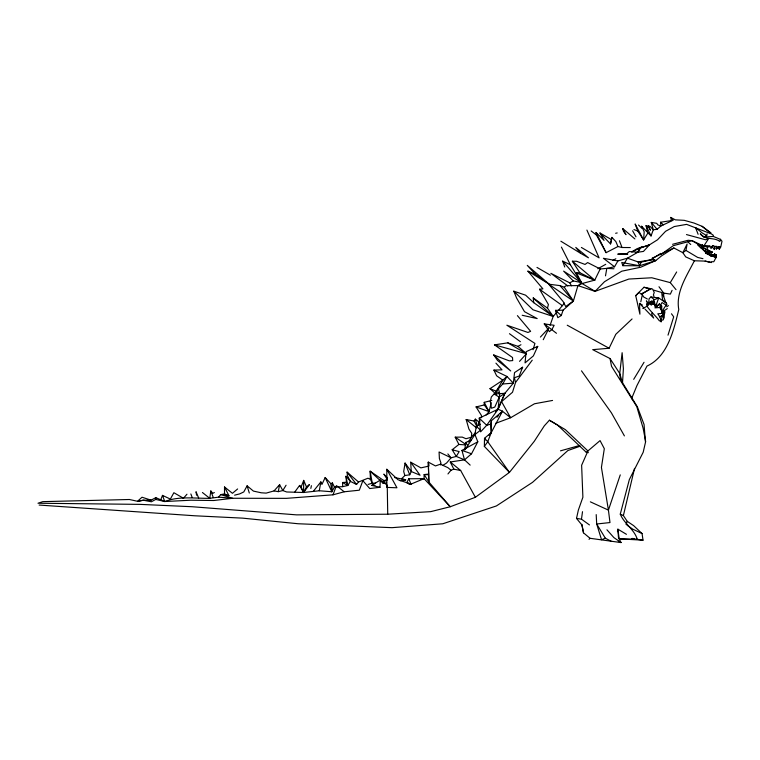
<?xml version="1.0" encoding="UTF-8"?>
<svg xmlns="http://www.w3.org/2000/svg" width="760" height="760" viewBox="0 0 760 760"><rect width="100%" height="100%" fill="white"/><g stroke="black" fill="none" stroke-linecap="round" stroke-linejoin="round"><path stroke-width="1.14" d="M552.558 400.444L534.489 403.769L510.606 417.743L502.464 411.236L491.311 420.802L491.273 432.573L487.749 441.683L484.358 446.405L509.438 472.387L534.242 441.36L544.283 425.885L549.404 420.233L565.336 429.637L587.945 450.955L581.628 465.262L582.892 497.23L578.36 510.064L576.508 518.415L581.885 524.942L583.5 532.827L590.017 538.289L621.062 542.573L618.45 537.377L617.889 529.178L626.439 534.318M665.636 301.986L663.698 296.628L663.717 293.103L658.986 286.757M475.38 497.287L450.262 506.739L428.887 482.049L428.298 462.108L435.461 465.927L440.439 464.198L447.877 467.656L450.993 470.202L453.834 469.158L460.664 470.506L475.38 497.287L509.438 472.387L487.749 441.683L484.519 438.292L491.273 432.573L502.464 411.236L498.066 409.203L479.218 418.152L480.605 431.851L486.704 425.296L498.066 409.203L504.858 393.319L513.342 383.135L514.539 372.59L522.623 367.251L519.194 376.067L514.425 377.71L515.508 382.517L512.515 392.255L501.562 401.631L510.606 417.743L495.644 423.329M313.376 491.226L320.853 481.906L321.926 484.471L325.175 477.527L330.819 483.664L332.424 482.961L334.447 487.094L331.835 491.748L319.285 490.76L303.563 492.489L303.715 480.387L306.47 486.922L303.563 492.489L286.672 491.976L282.824 490.551L278.264 491.644L274.056 490.903L266.142 493.117L261.202 492.784L253.394 491.083L247.114 485.839L243.789 491.929L239.695 493.886L234.583 495.178M709.241 254.163L709.26 252.776L707.693 253.764L711.132 256.091L713.725 255.712L714.39 254.894L714.343 256.044L713.678 256.557L707.693 253.764L709.26 252.776L708.719 254.068L709.716 255.341L709.944 254.03L709.108 254.609L707.332 253.954L697.737 244.672L701.508 248.425L702.553 244.796L701.508 248.425M484.358 446.405L484.519 438.292L485.459 439.888M387.733 514.216L387.239 485.165L380.285 480.092L379.99 487.283L369.759 488.556L362.862 480.7L359.309 490.2L344.195 491.786L332.994 494.817L286.368 498.351L232.626 498.265L213.731 500.517L190.798 500.213L164.749 501.533L155.8 497.657L151.069 500.147L143.336 500.213L138.177 501.429L129.418 499.5L42.788 501.647L38 503.234L140.134 504.374L192.033 506.72L296.58 514.862L387.733 514.216L430.711 511.651L450.262 506.739L424.061 478.638L424.156 474.563L428.64 474.097M151.069 500.147L142.006 497.23L137.74 501.096L143.336 500.213L151.401 501.781L155.743 499.434L155.8 497.657M478.439 424.954L478.543 421.686L475.332 419.121L474.097 421.03L476.729 426.217M707.512 248.491L707.607 246.42L702.42 245.974M672.591 244.283L688.189 240.274L692.028 240.673L698.611 244.606L703.769 246.088L706.486 246.8L712.139 246.772L714.362 249.517L714.542 246.401L713.013 245.698L711.654 246.477L710.913 248.358L713.013 245.698M622.516 382.85L623.399 368.647L622.126 352.706L619.723 373.502L620.388 379.097M325.175 477.527L331.835 491.748L332.424 482.961M646.76 304.608L648.403 305.226L646.779 303.05L648.593 304.114L649.068 298.765L650.902 296.951L658.702 297.91L666.482 303.24L666.919 304.627L664.572 307.287L661.836 312.322L664.582 311.286L662.121 315.713L661.114 321.964L660.981 321.005M716.005 257.592L716.357 254.942L715.473 256.158L716.005 257.592L713.792 261.734L711.36 261.744M495.966 394.307L496.233 391.2L502.835 380.18L506.958 376.456L513.342 383.135L502.721 383.99L496.233 391.2L495.292 393.404L489.981 388.673L502.835 380.18L496.612 375.772L493.905 370.101L502.018 369.854L495.928 363.156M495.738 411.758L498.066 409.203L499.728 393.68L498.408 388.626M660.915 320.635L660.041 317.148L657.808 313.813L663.176 313.329L664.943 311.866L663.299 319.846L659.461 320.938C655.623 315.609 650.674 311.752 646.988 306.195L647.159 304.532M368.115 484.443L372.248 483.151L370.13 471.171L383.154 483.303L383.477 480.387L370.13 471.171L370.395 479.313L372.248 483.151L375.526 483.198M480.234 424.203L476.292 426.284L480.548 430.207L474.933 434.539L471.285 440.097L465.69 442.472L464.73 450.015L465.604 448.058M611.097 239.381L599.991 233.006L610.517 243.922L611.942 237.386L615.856 241.585L617.947 246.516L622.031 247.513L630.315 247.56M708.348 253.859L706.144 253.308L706.097 252.139L705.48 252.273L707.332 253.954L708.985 253.783L709.108 254.609L709.944 254.03L711.132 256.091L713.013 255.198L713.678 256.557L715.711 257.726L715.711 255.113L715.16 256.158L715.711 257.726L716.243 256.376M589.456 524.932L581.476 519.175L582.511 511.679M214.329 492.528L212.828 493.344L210.824 490.969L209.75 498.322C194.769 498.522 178.952 495.928 164.749 501.533L155.743 499.434M440.638 464.977L440.952 462.992L439.394 458.546L439.071 451.981L451.05 457.795L456.266 456.427L464.522 459.847L470.164 465.12M709.944 254.03L710.553 254.97L713.156 254.723L714.343 256.044L714.685 253.859L713.231 255.835L712.519 255.274M404.861 475.541L409.735 474.791L411.255 471.523L410.695 462.203L420.052 475.228L411.255 471.523L405.07 463.068L403.702 471.551L404.861 475.541L401.536 478.781L405.678 479.807L400.159 480.776M476.292 426.284L474.933 434.539L477.802 441.788L471.533 453.786L464.522 459.847L450.262 461.976L453.834 469.158M658.236 304.883L659.471 303.858L661.656 306.071L661.836 312.322L667.318 308.608M489.089 435.318L491.273 432.573L490.732 424.089L491.311 420.802M605.501 275.851L606.812 268.385L614.526 266.769L617.918 260.937L627.484 258.172L637.849 252.225L643.463 251.427L649.505 244.824L657.514 239.789L665.589 231.287L674.253 226.546L686.593 224.371L711.464 233.957L713.269 235.21L713.327 236.445L720.489 239.409L722 241.233L720.727 247.142L718.713 246.686L717.06 247.37L716.414 249.194L717.459 247.627L718.884 247.798L720.242 247L719.311 249.27L718.884 247.798M319.285 490.76L320.853 481.906M673.882 247.969L661.618 255.835L655.671 260.632L639.549 265.772L622.858 265.696L627.484 258.172L638.058 261.934L641.202 262.115L651.899 259.663L652.298 258.153L673.882 247.969L682.841 252.69L685.957 250.429L687.106 244.026L682.841 252.69L685.719 256.889L694.374 260.775L705.119 261.098L711.369 262.542L705.119 261.098M661.656 306.071L660.782 309.852L661.656 309.795L661.836 312.322M640.803 301.805L642.646 293.312L650.826 288.705L652.612 289.066L654.236 292.457L653.381 294.966L654.047 296.343M711.607 254.153L710.695 255.331L711.607 254.153L713.573 255.987M278.264 491.644L279.623 484.661L282.824 490.551L286.064 485.231M310.83 488.423L311.391 485.678M718.342 248.52L718.713 246.686M617.433 531.373L617.889 529.178L619.191 538.935L637.26 539.258C634.381 529.369 624.093 523.735 620.274 514.149L629.346 479.588L643.197 452.238L645.667 441.503L643.083 428.07L636.775 406.6L611.524 366.291L610.052 358.558L592.705 349.657L609.102 348.251L615.818 334.276L632.073 318.953M610.517 243.922L611.942 237.386M719.311 249.27L720.242 247M619.505 538.869L643.017 540.17L642.077 533.586L633.65 525.654L627.209 521.322L623.39 515.565L634.533 468.388M486.144 414.979L489.069 411.635L491.255 402.667M720.603 239.229L719.834 241.461C713.839 236.749 705.1 240.663 700.255 233.795L704.121 237.034L706.695 235.59L707.114 233.899M707.512 253.659L707.702 252.928L706.961 253.526L708.985 253.783L708.443 254.581M550.069 325.365L553.175 316.464L547.485 308.142L548.406 304.522L539.524 289.237L542.915 288.876L527.915 271.168L535.363 274.217L548.853 283.898L527.26 265.382L535.363 274.217M533.092 349.714L534.907 343.406L506.853 325.204L527.934 332.462L530.622 331.331L517.417 315.637M715.056 257.032L715.15 255.293L714.343 256.044M668.011 335.16L673.692 316.825L671.489 313.785M706.097 252.139L706.144 253.308L705.48 252.273M660.373 305.406L659.699 307.496L661.143 308.93L660.373 305.406L662.064 302.547L666.14 305.14M620.255 474.886L608.428 510.122L609.986 522.557L596.686 524.001L596.201 514.606M563.103 310.166L555.494 310.356L557.821 317.68L561.269 315.533L563.103 310.166L573.392 301.045L577.933 285.589L582.093 283.537L594.747 280.136L600.21 268.964L606.812 268.385L613.947 268.774M626.069 524.552L627.209 521.322M707.332 253.954L707.702 252.928L708.025 254.068M638.533 225.026L641.953 228.399L641.639 226.271L651.035 235.951L653.286 229.776L651.272 222.433L656.668 223.316L657.942 224.969L660.943 225.976L673.227 220.172L670.747 217.427L671.375 220.581L660.554 222.252L660.943 225.976L657.106 229.302L653.286 229.776L650.132 226.451L648.109 225.758L650.322 230.005L648.109 225.758M711.132 256.091L711.626 254.762L710.695 255.331M659.471 303.858L658.872 304.988L655.414 307.059L654.939 304.912L653.296 303.791L652.564 301.824L651.5 301.159L649.971 303.658L651.187 304.883L653.296 303.791L657.619 305.387L657.048 306.375L655.414 307.059L658.702 297.91L654.408 299.668L649.6 303.905L649.629 303.354L648.593 304.114L646.361 300.874L646.76 301.511M332.994 494.817L336.442 485.611L344.195 491.786M639.322 248.292L649.505 244.824L639.322 248.292L637.849 252.225L635.607 252.652M160.825 499.586L162.478 495.387L170.364 499.073L173.879 492.717L183.464 498.265L186.95 494.228M306.47 486.922L309.405 484.604L303.563 492.489L301.112 486.961L303.715 480.387M631.512 398.781L636.928 385.615L646.988 366.063C668.002 356.478 673.75 329.821 678.775 309.558C675.592 292.001 686.85 275.804 694.374 260.775M713.678 256.557L714.39 254.894L713.231 255.835M498.066 409.203L504.858 393.319L494.076 394.003L491.34 396.957L490.267 401.508L491.454 408.234L494.808 407.065L499.215 397.09L504.858 393.319M653.296 303.791L654.369 301.349L652.564 301.824L651.187 304.883M622.858 265.696L621.746 262.485L639.549 265.772L641.202 262.115M537.719 346.389L533.378 355.898L525.046 362.9L526.139 351.68L537.719 346.389L536.427 348.061M672.087 290.339L670.358 294.101L663.717 293.103L653.847 290.177M543.239 339.72L548.283 329.612M714.362 249.517L715.056 248.14L717.459 247.627M713.725 255.712L714.685 253.859L715.16 256.158L716.357 254.942M408.813 478.781L406.714 482.695L410.979 484.091L424.061 478.638L408.813 478.781L410.979 484.091L408.737 484.11M502.721 383.99L506.958 376.456L493.905 370.101M465.358 449.188L471.285 440.097M676.02 289.655L670.282 282.635L676.656 271.966M633.697 379.344L644.033 362.273M719.036 248.482L719.739 247.313L719.188 247.684M468.397 442.063L471.38 437.219L475.228 432.829M648.593 304.114L650.038 301.891L651.5 301.159M660.592 254.714L673.236 245.698L692.028 240.673L703.769 246.088L708.681 238.516L705.546 239.77L686.47 234.574M334.447 487.094L342.712 486.647L347.719 485.507L350.426 481.374L347.415 475.674L347.063 472.102L358.53 482.001L367.935 478.23L370.395 479.313M711.436 255.037L711.882 255.597M294.851 491.929L299.592 485.44L301.112 486.961M515.508 382.517L532.247 360.154M639.863 249.603L637.849 252.225L629.28 251.55L626.895 253.622L617.756 254.163L627.741 254.153L626.895 253.622M558.581 310.184L564.519 303.05M342.712 486.647L342.57 482.514L347.719 485.507L346.427 482.248L346.028 476.263L350.426 481.374L356.554 484.481L358.53 482.001M447.953 473.955L450.993 470.202M202.435 492.518L209.75 498.322L218.585 497.154L220.675 494.627L224.523 493.905L228.921 495.662L224.513 486.989L224.523 493.905M383.154 483.303L387.505 478.106M579.111 284.981L581.191 282.52L570.351 264.717L561.412 247.095M557.033 311.98L553.175 316.464L532.978 309.776L513.788 291.184L525.606 295.174L533.739 302.68L553.175 316.464L533.225 297.91L533.739 302.68M274.056 490.903L279.623 484.661M519.536 361.351L526.452 353.733L517.959 346.36L507.765 342.845L494.465 344.859L512.515 357.513L512.715 360.582L509.323 360.886L493.706 354.939L497.506 360.42L510.711 370.956L493.706 354.939M496.992 417.24L498.55 415.52M500.118 413.81L502.464 411.236M589.047 539.334L590.017 538.289M540.408 337.05L548.492 328.453M719.739 247.313L719.615 247.969M652.403 312.987L651.595 313.823L653.667 318.07L645.021 309.111M635.731 295.678L643.976 287.261L650.826 288.705L641.392 294.262L638.98 292.372L635.731 295.678L639.91 314.184L639.521 303.411L642.371 305.026M639.549 265.772L638.058 261.934L651.899 259.663L653.572 258.02M702.734 247.684L712.386 252.092L711.692 252.738L709.593 252.652L705.356 251.37M564.271 287.223L573.392 301.045L565.697 306.536L563.16 301.577L548.72 284.192L560.025 285.617L564.271 287.223L565.981 285.722L577.933 285.589L595.08 291.356L628.871 279.043L651.814 277.77L670.282 282.635M520.875 368.771L522.623 367.251M237.623 488.956L232.446 493.316L224.513 486.989M549.404 420.233L557.536 425.049L586.302 452.333L600.067 440.601L604.314 448.685L601.426 467.419L608.428 510.122L590.358 501.837M452.181 449.758L459.173 451.601L456.266 456.427L452.181 449.758L458.897 444.438L465.509 444.894M641.392 294.262L642.646 293.312M666.729 306.793L668.439 305.606M654.464 257.45L660.716 253.412M442.994 465.281L446.548 463.049L451.05 457.795L447.868 453.919M379.99 487.283L371.64 485.393L380.285 480.092M631.503 251.969L637.136 248.691L641.886 246.972L635.217 250.325M646.988 306.195L642.941 308.55L643.748 308.123M597.835 268.755L605.739 264.309M567.711 285.855L550.876 273.344L569.781 282.863L573.287 280.934L581.191 282.52L562.675 261.136L570.351 264.717M612.817 260.423L615.847 258.751M464.522 459.847L461.956 450.414L477.802 441.788M517.959 346.36L520.961 344.736M478.543 421.686L480.149 420.85M599.991 233.006L604.038 240.369L596.077 232.503L596.41 235.02L606.1 252.672L617.947 246.516M632.396 251.759L634.258 250.809M652.298 258.153L655.671 260.632L640.651 267.245L621.756 271.206L604.485 281.732L595.08 291.356L582.093 283.537L576.336 272.925L579.804 272.716L594.747 280.136L572.375 261.221L576.631 261.278L585.048 264.442L587.632 262.57L600.21 268.964M659.376 316.853L662.121 315.713L663.908 318.155L663.176 313.329M605.331 538.184L601.549 539.733L596.686 524.001L605.331 538.184L611.582 541.5M580.051 446.243L567.853 450.547L532.551 482.334L496.403 505.942L442.766 523.783L391.979 527.668L298.062 523.744L242.62 518.139L194.835 515.783L39.149 505.058M490.732 424.089L486.704 425.296L479.218 418.152M560.5 450.841L579.775 445.436M481.565 417.705L481.384 415.406L476.064 406.933L489.069 411.635L484.291 404.938L484.234 402.344L491.806 400.425M476.064 406.933L484.291 404.938M420.812 479.398L424.061 478.638M428.972 466.07L420.888 467.875L410.695 462.203M615.628 233.273L617.206 232.95M384.322 483.16L386.659 482.885M713.327 236.445L704.121 237.034M403.484 480.026L405.678 479.807L394.526 477.517M654.911 307.866L659.699 307.496L661.323 308.921M342.57 482.514L346.427 482.248M703.769 246.088L709.869 245.746M714.542 246.401L716.718 246.344L717.06 247.37M371.64 485.393L374.984 485.345M458.897 444.438L455.202 437.161L462.27 437.114L465.965 438.729L471.38 437.219L471.732 433.305L468.91 429.039L466.165 419.548L474.097 421.03M428.193 474.724L424.156 474.563L428.887 482.049L428.298 462.108L429.001 465.31M698.611 244.606L700.587 244.701M383.477 480.387L386.935 480.567M218.585 497.154L232.626 498.265L220.675 494.627L228.921 495.662M632.377 538.422L634.467 538.697M631.503 538.508L633.811 538.84M636.111 539.172L643.017 540.17M586.302 452.333L588.373 452.637M576.508 518.415L581.476 519.175M712.386 252.092L704.529 250.657M617.918 260.937L603.411 258.295L614.526 266.769M522.196 315.267L537.168 318.582L524.495 311.666L516.619 298.11L513.788 291.184M702.952 258.675L697.661 257.422L685.957 250.429M651.899 259.663L655.671 260.632M494.465 344.859L526.452 353.733L507.765 342.845M643.976 287.261L650.56 289.209M713.583 255.493L714.713 255.835M410.979 484.091L398.022 479.759L386.812 469.252L386.821 487.407L396.938 487.778L386.812 469.252M461.956 450.414L471.533 453.786M576.336 272.925L594.747 280.136M633.944 229.567L637.783 231.068L643.596 239.951L647.786 233.196L646.057 225.625L648.622 227.316M489.981 388.673L496.233 391.2L499.728 393.68M710.961 232.864L702.107 226.318L694.042 223.05L684.247 220.333L675.336 219.849L670.747 217.427M618.336 541.357L621.062 542.573L613.88 537.596L606.945 529.806M620.274 514.149L623.39 515.565M642.077 533.586L632.795 529.169L627.028 525.207M704.52 245.793L706.486 246.8M567.236 325.213L609.102 348.251M647.358 299.012L643.682 296.979L642.162 294.415M546.107 324.909L544.255 323.883L549.413 331.654L552.026 329.346L554.135 325.299L544.255 323.883L556.481 333.288M701.832 246.724L709.897 251.237M580.412 253.184L588.449 257.792L575.776 247.418L580.412 253.184L560.87 241.224M536.968 267.416L550.411 275.177M706.695 235.59L702.154 232.921L695.495 227.544L698.117 234.289M581.39 247.456L599.089 257.858L586.91 230.081M494.076 394.003L499.215 397.09M527.915 271.168L548.853 283.898M581.191 282.52L563.616 271.111L573.287 280.934M548.72 284.192L573.392 301.045L560.025 285.617M455.202 437.161L465.661 444.324M539.524 289.237L562.438 305.691M533.225 297.91L547.485 308.142M509.456 333.697L520.381 341.696M666.482 303.24L662.558 299.697L661.808 293.464L663.698 296.628M591.166 230.964L596.41 235.02M650.902 296.951L654.408 299.668M466.165 419.548L476.567 427.927M702.107 226.318L710.192 232.873M450.262 461.976L460.664 470.506M622.772 228.57L625.993 234.678L623.494 231.325L622.772 228.57L634.885 238.934M555.494 310.356L561.269 315.533M688.019 241.975L690.736 244.501M660.554 222.252L663.337 224.855M701.889 248.064L707.55 253.735M639.521 303.411L643.454 307.486M387.068 477.536L383.857 474.107L387.486 479.693M651.272 222.433L657.106 229.302M347.063 472.102L356.554 484.481M581.495 370.842L611.392 412.803L624.406 435.898M572.375 261.221L579.804 272.716M610.052 358.558L619.723 373.502L622.459 382.631L637.393 406.875L644.062 424.479L645.411 441.636M465.69 442.472L467.875 445.882M569.781 282.863L571.463 285.808M299.592 485.44L303.563 492.489M632.624 230.793L635.987 236.806M484.234 402.344L489.069 411.635M596.077 232.503L606.1 252.672M646.057 225.625L651.035 235.951M641.639 226.271L644.186 231.771L643.596 239.951L635.142 223.982L637.783 231.068M198.683 498.037L196.023 491.729L196.555 495.188M405.07 463.068L409.735 474.791M619.438 240.768L622.031 247.513M190.855 493.962L192.175 497.439M210.824 490.969L213.284 497.562M162.478 495.387L164.749 501.533M562.675 261.136L564.727 267.007M247.114 485.839L249.308 493.031M475.332 419.121L477.308 425.923M715.312 256.139L715.711 257.726L715.711 255.113M581.885 524.352L583.5 532.827M655.414 307.059L654.369 301.349M346.028 476.263L347.719 485.507M330.819 483.664L331.835 491.748M715.15 255.293L715.16 256.158M713.013 255.198L712.737 256.063L712.253 255.655L713.013 255.198"/></g></svg>
